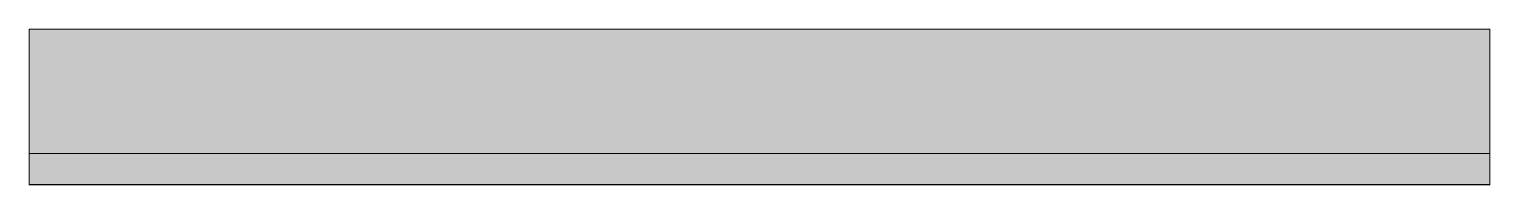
# Model space of a CAD drawing. Header units: metres. Extents: x 0 to 117, y 0 to 13.
import ezdxf

# ---------------------------------------------------------------- set-up
doc = ezdxf.new("R2010")
doc.units = ezdxf.units.M
doc.layers.add('A-DETL-GENF', color=92, linetype='Continuous', lineweight=18)

# ---------------------------------------------------------------- blocks, each defined once
blk = doc.blocks.new('40  gipsplaat - stootvast D12_5-3882267-00_0 Basismaterialen')
at = {"layer": 'A-DETL-GENF'}
blk.add_hatch(color=256, dxfattribs=at).paths.add_polyline_path([(0, 0), (117.5, 0), (117.5, 12.5), (0, 12.5)])
at = {"layer": 'A-DETL-GENF', "lineweight": 13}
h = blk.add_hatch(dxfattribs=at)
h.set_pattern_fill('FP_737', color=256, style=0, pattern_type=2)
h.set_pattern_definition([(0, (1694.54, -12797.5), (0, 25), []), (0, (1694.54, -12800), (0, 25), []), (0, (1694.54, -12802.5), (0, 25), []), (0, (1694.54, -12805), (0, 25), [])])
h.paths.add_polyline_path([(0, 0), (117.5, 0), (117.5, 12.5), (0, 12.5)])
at = {"layer": 'A-DETL-GENF'}
for p, q in [((117.5, 12.5), (0, 12.5)), ((0, 12.5), (0, 0)), ((117.5, 12.5), (0, 12.5)), ((0, 12.5), (0, 0)), ((117.5, 0), (117.5, 12.5)), ((117.5, 0), (117.5, 12.5)), ((0, 0), (117.5, 0)), ((0, 0), (117.5, 0))]:
    blk.add_line(p, q, dxfattribs=at)

msp = doc.modelspace()

# ---------------------------------------------------------------- block references
msp.add_blockref('40  gipsplaat - stootvast D12_5-3882267-00_0 Basismaterialen', (0, 0))

doc.saveas('drawing.dxf')
